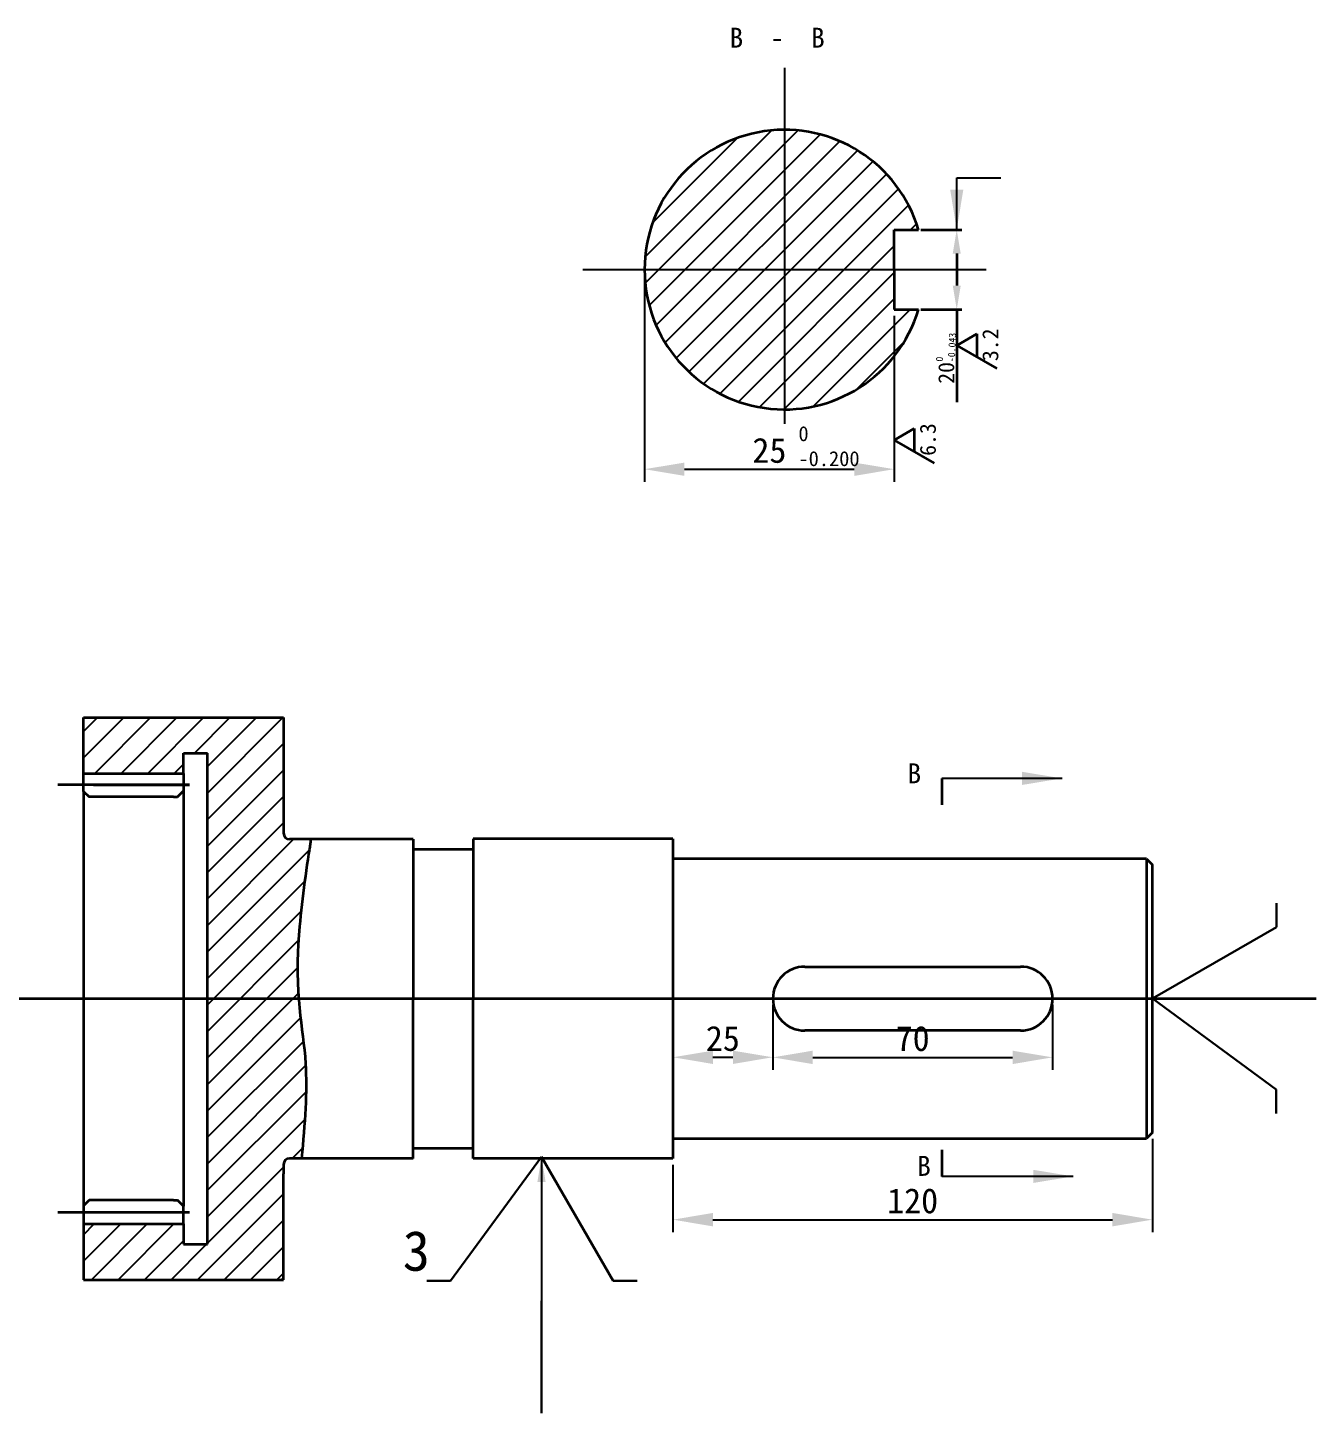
# Model space of a CAD drawing. Header units: millimetres. Extents: x -768 to 1998, y -1210 to -137.
# Drawn here: x 995.6 to 1124.6, y -928.3 to -789.5 of the extents above; entities that cross this region are included whole.
import ezdxf

# ---------------------------------------------------------------- set-up
doc = ezdxf.new("R2010")
doc.units = ezdxf.units.MM
doc.header["$LTSCALE"] = 0.5
doc.header["$MEASUREMENT"] = 0
doc.layers.add('pou', color=7, linetype='Continuous', lineweight=30)
doc.layers.add('xi', color=7, linetype='Continuous', lineweight=35)
doc.layers.add('尺寸标注', color=255, linetype='Continuous')
doc.styles.get("Standard").update_dxf_attribs({"font": '', "height": 2.5})
doc.styles.get('Standard').set_extended_font_data('SimSun')
doc.dimstyles.new('DIN', dxfattribs={"dimtxt": 2.5, "dimasz": 4, "dimexe": 1.25, "dimexo": 0.625, "dimtad": 1, "dimdec": 4, "dimdsep": 46, "dimlunit": 6, "dimtxsty": 'Standard', "dimcen": 2.5, "dimadec": 0, "dimazin": 0, "dimtfac": 1, "dimtdec": 4, "dimtmove": 0, "dimatfit": 3, "dimfxl": 1, "dimtvp": 1, "dimtolj": 1, "dimtzin": 0, "dimarcsym": 0})
doc.dimstyles.new('ISO-25', dxfattribs={"dimtxt": 2.5, "dimasz": 2.5, "dimexe": 1.25, "dimexo": 0.625, "dimtad": 1, "dimdsep": 46, "dimtxsty": 'Standard', "dimcen": 2.5, "dimadec": 0, "dimazin": 0, "dimtp": 0.5, "dimtm": 0.3, "dimtfac": 1, "dimtmove": 0, "dimatfit": 3, "dimfxl": 1, "dimarcsym": 0})

# ---------------------------------------------------------------- blocks, each defined once
blk = doc.blocks.new('*D43')
at = {"layer": 'Defpoints', "color": 0, "transparency": 16777216}
for p in [(1060.18, -886.76), (1070.18, -886.76), (1070.18, -892.63)]:
    blk.add_point(p, dxfattribs=at)
at = {"layer": 'xi', "color": 0, "lineweight": -2, "transparency": 16777216}
for p, q in [((1060.18, -887.39), (1060.18, -893.88)), ((1070.18, -887.39), (1070.18, -893.88)), ((1064.18, -892.63), (1066.18, -892.63))]:
    blk.add_line(p, q, dxfattribs=at)
at = {"layer": 'xi', "color": 0, "transparency": 16777216}
for points in [[(1064.18, -891.97), (1064.18, -893.3), (1060.18, -892.63)], [(1066.18, -891.97), (1066.18, -893.3), (1070.18, -892.63)]]:
    blk.add_solid(points, dxfattribs=at)
at = {"layer": 'xi', "color": 0, "transparency": 16777216, "insert": (1065.18, -890.76), "char_height": 2.5, "attachment_point": 5}
blk.add_mtext('\\A1;25', dxfattribs=at)
blk = doc.blocks.new('*D44')
at = {"layer": 'Defpoints', "color": 0, "transparency": 16777216}
for p in [(1070.18, -886.76), (1098.18, -886.76), (1098.18, -892.64)]:
    blk.add_point(p, dxfattribs=at)
at = {"layer": 'xi', "color": 0, "lineweight": -2, "transparency": 16777216}
for p, q in [((1070.18, -887.39), (1070.18, -893.89)), ((1098.18, -887.39), (1098.18, -893.89)), ((1074.18, -892.64), (1094.18, -892.64))]:
    blk.add_line(p, q, dxfattribs=at)
at = {"layer": 'xi', "color": 0, "transparency": 16777216}
for points in [[(1074.18, -891.97), (1074.18, -893.31), (1070.18, -892.64)], [(1094.18, -891.97), (1094.18, -893.31), (1098.18, -892.64)]]:
    blk.add_solid(points, dxfattribs=at)
at = {"layer": 'xi', "color": 0, "transparency": 16777216, "insert": (1084.18, -890.77), "char_height": 2.5, "attachment_point": 5}
blk.add_mtext('\\A1;70', dxfattribs=at)
blk = doc.blocks.new('*D45')
at = {"layer": 'Defpoints', "color": 0, "transparency": 16777216}
for p in [(1057.34, -813.77), (1082.34, -817.77), (1082.34, -833.75)]:
    blk.add_point(p, dxfattribs=at)
at = {"layer": 'xi', "color": 0, "lineweight": -2, "transparency": 16777216}
for p, q in [((1057.34, -814.39), (1057.34, -835)), ((1082.34, -818.39), (1082.34, -835)), ((1061.34, -833.75), (1078.34, -833.75))]:
    blk.add_line(p, q, dxfattribs=at)
at = {"layer": 'xi', "color": 0, "transparency": 16777216}
for points in [[(1061.34, -833.09), (1061.34, -834.42), (1057.34, -833.75)], [(1078.34, -833.09), (1078.34, -834.42), (1082.34, -833.75)]]:
    blk.add_solid(points, dxfattribs=at)
at = {"layer": 'xi', "color": 0, "transparency": 16777216, "insert": (1069.84, -831.88), "char_height": 2.5, "attachment_point": 5}
blk.add_mtext('\\A1;25', dxfattribs=at)
blk = doc.blocks.new('*D46')
at = {"layer": 'Defpoints', "color": 0, "transparency": 16777216}
for p in [(1108.18, -900.16), (1060.18, -902.76), (1108.18, -908.89)]:
    blk.add_point(p, dxfattribs=at)
at = {"layer": 'xi', "color": 0, "lineweight": -2, "transparency": 16777216}
for p, q in [((1108.18, -900.79), (1108.18, -910.14)), ((1060.18, -903.39), (1060.18, -910.14)), ((1064.18, -908.89), (1104.18, -908.89))]:
    blk.add_line(p, q, dxfattribs=at)
at = {"layer": 'xi', "color": 0, "transparency": 16777216}
for points in [[(1064.18, -908.22), (1064.18, -909.56), (1060.18, -908.89)], [(1104.18, -908.22), (1104.18, -909.56), (1108.18, -908.89)]]:
    blk.add_solid(points, dxfattribs=at)
at = {"layer": 'xi', "color": 0, "transparency": 16777216, "insert": (1084.18, -907.02), "char_height": 2.5, "attachment_point": 5}
blk.add_mtext('\\A1;120', dxfattribs=at)

msp = doc.modelspace()

# ---------------------------------------------------------------- hatches: boundary and pattern name
at = {"layer": '尺寸标注'}
h = msp.add_hatch(dxfattribs=at)
h.set_pattern_fill('ANSI31', color=256, scale=15, style=0)
h.set_pattern_definition([(45, (-155.5933, 159.4939), (-1.3258252, 1.3258252), [])])
h.paths.add_polyline_path([(1071.34123, -799.76953, 0.414213562), (1057.34123, -813.76953), (1071.34123, -813.76953)])
h.paths.add_polyline_path([(1082.34123, -813.76953), (1082.34123, -809.76953), (1084.75764, -809.76953, 0.331679267), (1071.34123, -799.76953), (1071.34123, -813.76953)])
h.paths.add_polyline_path([(1071.34123, -813.76953), (1071.34123, -827.76953, 0.331679267), (1084.75764, -817.76953), (1082.34123, -817.76953), (1082.34123, -813.76953)])
h.paths.add_polyline_path([(1071.34123, -813.76953), (1057.34123, -813.76953, 0.414213562), (1071.34123, -827.76953)])
h = msp.add_hatch(dxfattribs=at)
h.set_pattern_fill('ANSI31', color=256, scale=15, style=0)
h.set_pattern_definition([(45, (-170.2706, 28.8636), (-1.3258252, 1.3258252), [])])
edge = h.paths.add_edge_path()
edge.add_line((1021.18473, -858.62336), (1015.18473, -858.62336))
edge.add_line((1015.18473, -858.62336), (1011.18473, -858.62336))
edge.add_line((1011.18473, -858.62336), (1001.18473, -858.62336))
edge.add_line((1001.18473, -858.62336), (1001.18473, -864.20304))
edge.add_line((1001.18473, -864.20304), (1010.18473, -864.20304))
edge.add_line((1010.18473, -864.20304), (1011.18473, -864.20304))
edge.add_line((1011.18473, -864.20304), (1011.18473, -862.18342))
edge.add_line((1011.18473, -862.18342), (1013.58473, -862.18342))
edge.add_line((1013.58473, -862.18342), (1013.58473, -886.76052))
edge.add_line((1013.58473, -886.76052), (1022.70952, -886.76052))
edge.add_spline(control_points=[(1022.70952, -886.76052), (1022.57154, -884.88246), (1022.5169, -880.57994), (1023.5268, -873.30708), (1023.95101, -870.80304)], knot_values=[15.172996195, 15.172996195, 15.172996195, 15.172996195, 29.882965425, 43.14382437, 43.14382437, 43.14382437, 43.14382437], degree=3, periodic=0)
edge.add_line((1023.95101, -870.80304), (1021.80429, -870.80304))
edge.add_arc((1021.80429, -870.20304), 0.6, 180, 270, ccw=False)
edge.add_line((1021.20429, -870.20304), (1021.20429, -869.21224))
edge.add_line((1021.20429, -869.21224), (1021.18473, -858.62336))
edge = h.paths.add_edge_path()
edge.add_spline(control_points=[(1023.00407, -902.76052), (1023.34917, -899.29648), (1023.74985, -893.37854), (1022.89419, -889.27415), (1022.70952, -886.76052)], knot_values=[43.14382437, 43.14382437, 43.14382437, 43.14382437, 67.743806235, 87.431904591, 87.431904591, 87.431904591, 87.431904591], degree=3, periodic=0)
edge.add_line((1022.70952, -886.76052), (1013.58473, -886.76052))
edge.add_line((1013.58473, -886.76052), (1013.58473, -911.33761))
edge.add_line((1013.58473, -911.33761), (1011.18473, -911.33761))
edge.add_line((1011.18473, -911.33761), (1011.18473, -909.318))
edge.add_line((1011.18473, -909.318), (1001.18473, -909.318))
edge.add_line((1001.18473, -909.318), (1001.18473, -914.89768))
edge.add_line((1001.18473, -914.89768), (1011.18473, -914.89768))
edge.add_line((1011.18473, -914.89768), (1015.18473, -914.89768))
edge.add_line((1015.18473, -914.89768), (1021.03108, -914.89768))
edge.add_line((1021.03108, -914.89768), (1021.18502, -914.74374))
edge.add_line((1021.18502, -914.74374), (1021.20429, -904.3088))
edge.add_line((1021.20429, -904.3088), (1021.20429, -903.36052))
edge.add_arc((1021.80429, -903.36052), 0.6, 90, 180, ccw=False)
edge.add_line((1021.80429, -902.76052), (1023.00407, -902.76052))

# ---------------------------------------------------------------- linework, layer by layer
at = {"layer": 'pou'}
for p, q in [((1120.60537, -879.6084), (1120.60812, -877.2084)), ((1120.60537, -879.6084), (1108.18473, -886.76052)), ((1108.18473, -886.76052), (1120.58273, -895.87107)), ((1120.58273, -895.87107), (1120.57998, -898.27107)), ((1047.02745, -902.61521), (1037.93112, -915.02365)), ((1054.19381, -915.02764), (1047.02745, -902.61521)), ((1037.93112, -915.02365), (1035.53112, -915.02366)), ((1054.19381, -915.02764), (1056.59381, -915.02764)), ((1047.02748, -917.01264), (1047.0275, -928.27594))]:
    msp.add_line(p, q, dxfattribs=at)
at = {"layer": 'xi'}
for p, q in [((1082.34123, -813.76953), (1082.34123, -809.76953)), ((1082.34123, -809.76953), (1084.75764, -809.76953)), ((1085.00764, -809.76953), (1089.09325, -809.76953)), ((1088.59325, -812.16953), (1088.59325, -815.36953)), ((1082.34123, -813.76953), (1082.34123, -817.76953)), ((1082.34123, -817.76953), (1084.75764, -817.76953)), ((1085.00764, -817.76953), (1089.09325, -817.76953)), ((1088.59325, -817.76953), (1088.59325, -823.66131)), ((1090.59325, -820.19721), (1088.59325, -821.35191)), ((1090.59325, -820.19721), (1090.59325, -822.50661)), ((1088.59325, -821.35191), (1092.59325, -823.66131)), ((1088.59325, -823.66131), (1088.59325, -827.05238)), ((1084.34123, -829.68131), (1082.34123, -830.83601)), ((1082.34123, -830.83601), (1086.34123, -833.14541)), ((1084.34123, -829.68131), (1084.34123, -831.99071)), ((1015.18473, -858.62336), (1021.18473, -858.62336)), ((1021.18473, -858.62336), (1021.20429, -869.21224)), ((1011.18473, -862.18342), (1013.58473, -862.18342)), ((1013.58473, -911.33761), (1013.58473, -862.18342)), ((1010.18473, -864.20304), (1011.18473, -864.20304)), ((1011.78473, -865.36052), (998.59596, -865.36052)), ((1087.10472, -864.70695), (1087.10472, -867.34905)), ((1001.18473, -866.01267), (1001.73273, -866.57044)), ((1001.18473, -866.01267), (1001.18473, -907.49768)), ((1010.18473, -866.57044), (1001.73273, -866.57044)), ((1010.57759, -866.57044), (1011.18473, -865.97044)), ((1011.18473, -865.97044), (1011.18473, -907.54967)), ((1021.20429, -869.21224), (1021.20429, -870.20304)), ((1034.18473, -870.80304), (1021.80429, -870.80304)), ((1060.18473, -870.76052), (1040.18473, -870.76052)), ((1060.18473, -870.76052), (1060.18473, -902.76052)), ((1107.58473, -872.76051), (1108.18473, -873.36051)), ((1108.18473, -900.16051), (1107.58473, -900.76051)), ((1034.18473, -902.76052), (1021.80429, -902.76052)), ((1060.18473, -902.76052), (1040.18473, -902.76052)), ((1087.10472, -901.90089), (1087.10472, -904.55556)), ((1021.18473, -914.89768), (1021.20429, -904.3088)), ((1021.20429, -903.36052), (1021.20429, -904.3088)), ((1001.73181, -906.9506), (1001.18473, -907.49768)), ((1010.18473, -906.9506), (1001.73181, -906.9506)), ((1011.18473, -907.54967), (1010.58473, -906.9506)), ((1011.78475, -908.16052), (998.59598, -908.16053)), ((1011.18473, -911.33761), (1013.58473, -911.33761)), ((1015.18473, -914.89768), (1021.18473, -914.89768)), ((1021.03108, -914.89768), (1021.18502, -914.74374))]:
    msp.add_line(p, q, dxfattribs=at)
at = {"layer": 'xi', "color": 0}
for p, q in [((1001.18473, -866.01267), (1001.18473, -858.62336)), ((1001.18473, -858.62336), (1011.18473, -858.62336)), ((1011.18473, -858.62336), (1015.18473, -858.62336)), ((1011.18473, -864.20304), (1011.18473, -862.18342)), ((1001.18473, -864.20304), (1010.18473, -864.20304)), ((1011.18473, -864.20304), (1011.18473, -865.97044)), ((1010.18473, -866.57044), (1010.57759, -866.57044)), ((1034.18473, -870.80304), (1034.18473, -886.76052)), ((1040.18473, -870.76052), (1040.18473, -886.76052)), ((1034.18473, -871.80304), (1040.18473, -871.80304)), ((1107.58473, -872.76051), (1060.18473, -872.76051)), ((1107.58473, -872.76051), (1107.58473, -900.76051)), ((1108.18473, -900.16051), (1108.18473, -873.36051)), ((1073.38473, -883.56052), (1094.98473, -883.56052)), ((1034.18473, -902.76052), (1034.18473, -886.76051)), ((1040.18473, -902.76052), (1040.18473, -886.76051)), ((1094.98473, -889.96052), (1073.38473, -889.96052)), ((1034.18473, -901.71799), (1040.18473, -901.71799)), ((1060.18473, -900.76051), (1107.58473, -900.76051)), ((1010.18473, -906.9506), (1010.58473, -906.9506)), ((1001.18473, -907.49768), (1001.18473, -914.89768)), ((1011.18473, -909.318), (1011.18473, -907.54967)), ((1001.18473, -909.318), (1011.18473, -909.318)), ((1011.18473, -909.318), (1011.18473, -911.33761)), ((1001.18473, -914.89768), (1011.18473, -914.89768)), ((1011.18473, -914.89768), (1015.18473, -914.89768))]:
    msp.add_line(p, q, dxfattribs=at)
at = {"layer": 'xi', "color": 1}
for p, q in [((1002.18473, -865.36052), (1011.78473, -865.36052)), ((989.68862, -886.76052), (1124.58473, -886.76052))]:
    msp.add_line(p, q, dxfattribs=at)
at = {"layer": 'xi'}
for centre, radius, start, end in [((1071.34123, -813.76953), 14, 16.6015496, 343.3984504), ((1021.80429, -870.20304), 0.6, 180, 270), ((1021.80429, -903.36052), 0.6, 90, 180)]:
    msp.add_arc(centre, radius, start, end, dxfattribs=at)
at = {"layer": 'xi', "color": 0}
for centre, start, end in [((1073.38473, -886.76052), 90, 270), ((1094.98473, -886.76052), 270, 90)]:
    msp.add_arc(centre, 3.2, start, end, dxfattribs=at)
at = {"layer": 'xi'}
msp.add_open_spline([(1023.95101, -870.80304), (1023.5268, -873.30708), (1021.80605, -885.69915), (1023.88293, -891.41294), (1023.34917, -899.29648), (1023.00407, -902.76052)], degree=3, knots=[15.172996195, 15.172996195, 15.172996195, 15.172996195, 28.433855141, 62.831922726, 87.431904591, 87.431904591, 87.431904591, 87.431904591], dxfattribs=at)
for points in [[(1088.19325, -812.16953), (1088.99325, -812.16953), (1088.59325, -809.76953)], [(1088.19325, -815.36953), (1088.99325, -815.36953), (1088.59325, -817.76953)]]:
    msp.add_solid(points, dxfattribs=at)
at = {"layer": '尺寸标注'}
for p, q in [((1071.34123, -793.58176), (1071.34123, -829.19677)), ((1051.15346, -813.76953), (1091.529, -813.76953))]:
    msp.add_line(p, q, dxfattribs=at)

# ---------------------------------------------------------------- texts
at = {"layer": 'pou', "insert": (1034.4956, -912.04017), "char_height": 4, "width": 14.4304336, "attachment_point": 5}
msp.add_mtext('3', dxfattribs=at)
at = {"layer": 'xi', "char_height": 2}
for s, insert, width, attachment_point in [('          B  -  B', (1052.2472, -790.54804), 30.6795721, 4), ('B', (1083.66931, -863.2027), 2.9455461, 1), ('B', (1084.63466, -902.50165), 2.9455461, 1)]:
    msp.add_mtext(s, dxfattribs=dict(at, insert=insert, width=width, attachment_point=attachment_point))
at = {"layer": 'xi', "insert": (1086.48391, -822.95735), "char_height": 0.72, "width": 15.2734648, "attachment_point": 1, "rotation": 87.4530376}
msp.add_mtext('0\\P-0.043', dxfattribs=at)
at = {"layer": 'xi', "insert": (1087.55302, -824.10962), "char_height": 1.6, "attachment_point": 5, "rotation": 90}
msp.add_mtext('\\A1;20', dxfattribs=at)
at = {"layer": 'xi'}
for tag, p in [('3.2', (1092.75095, -822.92823)), ('6.3', (1086.49893, -832.41233))]:
    msp.add_attdef(tag, p, '', height=1.6, rotation=90, dxfattribs=at)
at = {"layer": '尺寸标注', "insert": (1072.74496, -829.44433), "char_height": 1.5, "width": 7.6812467, "attachment_point": 1}
msp.add_mtext('0\\P-0.200', dxfattribs=at)

# ---------------------------------------------------------------- dimensions: what is measured, and where the dimension line sits
at = {"layer": 'xi'}
dim = msp.add_linear_dim(base=(1082.34123, -833.75244), p1=(1057.34123, -813.76953), p2=(1082.34123, -817.76953), dimstyle='DIN', dxfattribs=at)
dim.commit()
dim.dimension.update_dxf_attribs({"geometry": '*D45', "text_midpoint": (1069.84123, -831.87744)})
for base, p1, p2, text, picture, middle in [((1070.18473, -892.63215), (1060.18473, -886.76052), (1070.18473, -886.76052), '25', '*D43', (1065.18473, -890.75715)), ((1098.18473, -892.64041), (1070.18473, -886.76052), (1098.18473, -886.76052), '70', '*D44', (1084.18473, -890.76541)), ((1108.18473, -908.89146), (1060.18473, -902.76052), (1108.18473, -900.16051), '120', '*D46', (1084.18473, -907.01646))]:
    dim = msp.add_linear_dim(base=base, p1=p1, p2=p2, text=text, dimstyle='DIN', dxfattribs=at)
    dim.commit()
    dim.dimension.update_dxf_attribs({"geometry": picture, "text_midpoint": middle})

# ---------------------------------------------------------------- leaders
at = {"layer": 'pou'}
msp.add_leader([(1047.02744, -902.61523), (1047.02748, -917.14372)], dimstyle='ISO-25', override={"dimgap": 0.625, "dimtad": 0}, dxfattribs=at)
at = {"layer": 'xi'}
for points in [[(1088.59325, -809.76953), (1088.59325, -804.5626), (1093.00845, -804.5626)], [(1099.13652, -864.70695), (1087.10472, -864.70695)], [(1100.25058, -904.55556), (1087.10472, -904.55556)]]:
    msp.add_leader(points, dimstyle='DIN', override={"dimgap": 0.625, "dimtad": 0}, dxfattribs=at)

doc.saveas('drawing.dxf')
